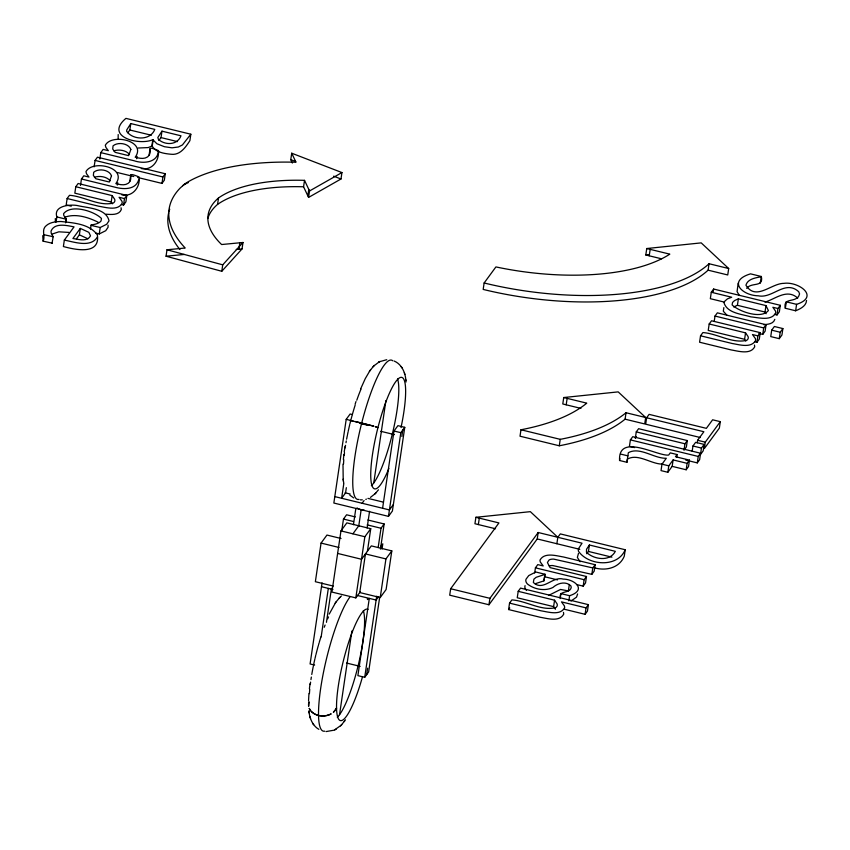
<?xml version="1.0" encoding="UTF-8"?>
<svg xmlns="http://www.w3.org/2000/svg" width="850" height="850" viewBox="0 0 850 850"><rect width="100%" height="100%" fill="white"/><g stroke="black" fill="none" stroke-linecap="round" stroke-linejoin="round"><path stroke-width="1.27" d="M308.561 700.687L308.943 693.6M342.996 464.142L343.209 479.761M746.704 288.373C751.347 281.86 763.746 287.799 761.345 276.494L750.529 273.849C727.207 280.882 742.039 295.481 758.242 295.8C772.607 298.966 785.081 279.331 798.702 291.699L799.574 293.888L798.713 296.193C794.506 302.834 782.946 297.298 785.304 308.252L795.643 310.781C800.19 308.943 806.225 306.053 806.554 300.486M55.314 218.546L55.42 221.839M343.368 459.489L343.91 454.506M309.4 688.776L310.027 683.655M42.744 235.652L43.116 241.166L52.19 243.164M344.25 451.913L345.079 446.293M43.116 241.166C45.432 236.597 41.884 231.434 44.752 227.205C48.578 222.381 55.208 221.584 60.956 221.499C73.429 222.881 89.516 223.826 97.368 234.919C100.406 255.521 74.789 249.592 63.389 246.542L64.334 240.104L74.046 226.876C66.831 225.505 54.634 222.371 51.021 231.136L51.244 233.357L53.146 236.725L52.052 243.355M56.1 222.084L56.865 216.931C53.136 205.827 69.976 204.159 77.371 205.551C87.784 208.112 106.144 208.133 109.034 220.809L106.675 224.262L100.204 227.513C81.6 223.21 96.326 226.833 101.022 221L101.469 218.45C93.936 211.023 71.166 203.883 63.601 213.679L63.771 215.433L66.204 218.992L65.631 222.849M112.412 203.798L111.201 202.034L74.832 193.163L75.788 186.724L112.147 195.596L114.58 199.123A14.673 6.152 8.4 0 1 113.379 203.023C98.908 206.688 83.853 196.212 69.488 195.309L67.129 198.518L66.183 204.956L71.241 206.189M65.684 221.754L66.204 218.992M80.506 185.428L81.451 178.999L83.799 175.801L88.984 177.066L86.509 173.719L85.967 171.647C92.448 159.407 127.681 167.354 115.844 183.621C119.839 184.577 124.461 185.842 128.169 183.324C135.044 177.714 124.302 170.882 139.113 176.981C140.484 187.202 132.536 197.094 121.954 194.937M76.404 238.882L79.369 234.844L80.325 228.406L88.846 232.337L90.514 235.843C87.274 242.176 78.349 239.307 72.909 238.51L80.325 228.406M94.127 166.844L95.083 160.416L97.442 157.197L165.282 173.751L164.337 180.189L161.978 183.398L137.657 177.469M99.854 159.056L100.799 152.617L103.147 149.419L108.332 150.684L105.857 147.337L105.315 145.265C111.796 133.025 147.029 140.972 135.192 157.239C139.188 158.196 143.809 159.46 147.518 156.942C154.392 151.343 143.65 144.5 158.461 150.599C159.428 160.607 152.097 170.818 141.302 168.566M90.429 229.128L91.141 225.08M95.806 233.102L99.248 233.952L100.204 227.513M111.201 202.034L112.147 195.596M127.829 132.749L129.848 129.997L130.804 123.558L154.785 129.402C150.418 140.877 132.844 140.165 126.671 131.346L126.735 129.944L130.804 123.558M121.369 204.521L123.537 205.041L124.483 198.602L126.841 195.394L78.147 183.504L75.788 186.724M126.841 195.394L125.896 201.833L123.537 205.041M130.783 174.951L129.699 181.571M150.131 148.569L149.048 155.199M138.178 148.017L148.155 147.581L151.863 146.104L152.809 139.666L156.899 143.756L164.401 146.71L171.998 147.815L178.362 147.008L182.442 144.936L190.836 134.215L125.917 118.373C103.796 137.009 139.899 145.786 152.809 139.666M190.836 134.215L189.89 140.654C185.576 147.284 180.157 155.423 171.041 154.254C164.337 153.574 155.986 152.511 152.203 146.189L153.159 139.751M158.461 150.599C157.877 162.892 143.119 163.901 134.109 160.746L100.799 152.617M158.907 140.484L161.022 137.594L161.978 131.166L180.986 135.798C177.374 145.361 165.144 145.435 158.429 139.432L157.856 137.456L161.978 131.166M161.978 183.398L162.924 176.97L165.282 173.751M292.368 163.041L290.774 159.651L291.72 153.212L341.944 172.561L340.988 178.999L308.582 197.413L309.527 190.974L304.523 180.349A127.681 53.561 8.4 0 0 218.514 197.965A127.681 53.561 8.4 0 0 221.616 244.534L242.994 242.484L242.038 248.923L221.786 271.277L166.048 256.211L166.993 249.773L185.204 248.019A183.611 77.021 8.4 0 1 180.253 187.988L184.843 183.844M207.804 218.524A127.681 53.561 8.4 0 1 217.568 204.404L218.514 197.965M221.786 271.277L222.732 264.839L242.994 242.484M238.871 249.22L239.827 242.781M308.582 197.413L303.567 186.788L304.523 180.349M307.838 195.84L308.784 189.401M341.041 538.496L326.953 535.054L321.066 543.086L315.361 581.708L333.285 586.086M322.065 582.856L310.091 663.967L314.638 665.082M352.41 414.556L350.136 414.003L346.205 419.358L333.848 503.041L388.471 516.364L392.402 511.009L404.759 427.327L397.928 425.659L394.007 431.014L382.596 508.268M321.172 636.831L328.323 588.391M343.761 483.862L341.626 498.27L345.557 492.915L346.332 487.677M326.453 622.317L331.479 588.274M367.423 551.225L370.749 528.7L346.842 522.867L340.956 530.899L331.925 592.057L355.821 597.879L360.241 591.855M341.753 530.666L343.464 519.074L346.598 514.792L355.364 516.928M353.451 524.673L355.725 509.224M358.689 526.437L361.165 509.703M355.821 597.879L364.852 536.733L370.749 528.7M339.533 714.68L351.889 630.997M367.104 527.999L369.569 511.264M373.756 482.938L385.921 400.541M369.293 598.389L357.882 675.633L364.714 677.301L368.634 671.946L379.663 597.316M378.165 547.549L381.013 528.243L384.158 523.961L367.88 519.987M380.439 549.111L384.158 523.961M382.022 549.058L382.797 543.809L380.832 546.486M364.714 677.301L376.688 596.19M388.471 516.364L400.828 432.682L404.759 427.327M366.679 674.624L367.625 668.185M401.848 436.443L402.794 430.004M385.932 558.918L365.447 553.924L359.741 592.546L380.226 597.539L385.932 558.918L391.818 550.885L371.333 545.891L361.526 559.258L337.631 553.424M391.818 550.885L386.112 589.507L380.226 597.539M646.754 248.529L669.8 254.15A161.989 67.947 8.4 0 1 495.911 266.921L484.128 282.986L483.183 289.425A188.827 79.209 8.4 0 0 708.103 270.173L727.738 274.964L728.694 268.526L701.207 242.877L646.754 248.529L645.798 254.968L661.481 258.793M495.529 528.764L474.938 523.738L475.883 517.299L498.929 522.931L450.659 588.742L449.703 595.181L488.962 604.764L537.242 538.942L538.188 532.504L582.027 543.203L578.521 548.664L578.319 550.981C587.903 565.505 617.408 568.257 625.228 549.748L560.309 533.906L557.823 537.296L556.867 543.734M478.348 524.577L479.304 518.139M488.962 604.764L489.919 598.326L538.188 532.504M563.731 397.534L586.776 403.155A207.368 86.976 8.4 0 1 520.965 429.771L520.019 436.209L559.279 445.783A207.368 86.976 8.4 0 0 625.09 419.178L644.714 423.959L645.671 417.52L618.184 391.882L563.731 397.534L562.785 403.973L580.922 408.393M563.476 612.383L563.731 614.146C559.343 622.274 547.453 618.439 540.207 617.27L508.598 609.556L509.543 603.117L511.902 599.898C526.267 600.812 541.322 611.288 555.794 607.622A14.673 6.152 8.4 0 0 556.994 603.723L554.561 600.196L518.202 591.324L517.246 597.763L553.616 606.634L555.433 609.269M534.671 572.985L535.426 567.832L537.784 564.612L543.192 565.93L540.228 561.882L539.962 560.161C544.34 551.99 556.293 555.826 563.529 556.994L595.138 564.708L594.192 571.136L591.834 574.356L552.744 565.548A6.619 2.773 8.4 0 0 549.217 565.941M559.279 445.783L560.235 439.344A207.368 86.976 8.4 0 0 626.036 412.739L645.671 417.52M566.196 404.802L567.141 398.363M535.192 583.737L543.926 580.869L544.999 574.26L535.808 572.018L528.742 575.588L526.023 579.211A19.508 8.181 8.4 0 0 527.425 583.992C534.331 589.443 544.903 591.462 552.946 587.467C557.749 583.089 565.654 580.911 570.86 585.831L571.242 587.361C570.159 593.916 558.854 590.038 560.278 597.444M544.999 574.26L543.926 580.869M553.616 606.634L554.561 600.196M560.214 598.559L560.979 593.417M569.319 584.481L568.374 590.92L560.532 589.454L548.834 595.319M568.852 600.876L569.617 595.722C587.265 589.974 574.674 579.148 563.21 579.094C552.404 575.949 543.352 591.844 533.354 582.505L533.896 579.169L536.138 577.309L544.882 574.43M577.617 593.959L576.523 597.125L570.913 601.12M576.768 584.588L583.185 586.149L584.131 579.711L586.489 576.502L550.12 567.63L547.411 562.551L548.909 560.171A6.619 2.773 8.4 0 1 553.701 559.109L592.779 567.917L595.138 564.708M586.744 553.743L588.444 551.438L589.39 544.999L615.336 551.331C609.811 562.041 593.714 559.47 586.447 552.277L586.553 549.217L589.39 544.999M586.489 576.502L585.533 582.941L583.185 586.149M564.23 609.216L585.097 614.316L586.043 607.878L588.402 604.658L520.561 588.104L518.202 591.324M591.834 574.356L592.779 567.917M588.402 604.658L587.446 611.097L585.097 614.316M625.09 419.178L626.036 412.739M649.219 255.797L650.165 249.369M662.798 464.068C651.653 464.557 638.042 452.912 627.396 459.138L626.939 462.294L619.565 460.498C618.035 432.278 658.091 456.684 668.674 455.047L670.268 452.88L677.078 454.538L676.696 457.109M626.939 462.294L628.352 452.699C639.848 446.377 654.33 458.777 666.326 458.256L661.98 464.174L661.034 470.613L667.834 472.271L672.169 466.363L673.126 459.924L687.119 463.335L689.477 460.126L675.484 456.705L677.078 454.538M685.759 460.084L697.287 462.889L699.635 459.68L700.591 453.241L632.751 436.688L630.392 439.896L629.436 446.335L634.557 447.589M687.321 440.566L684.962 443.785L684.006 450.224L686.364 447.004L687.321 440.566L638.616 428.687L636.257 431.896L635.311 438.334L636.48 436.73M625.228 549.748L624.282 556.187C619.352 568.183 605.572 571.189 594.203 567.736M720.301 421.664L705.277 442.149L704.331 448.587L719.355 428.103L720.301 421.664L712.629 419.794L706.361 428.347L649.113 414.375L646.627 417.764L645.681 424.192L700.379 437.548M667.834 472.271L668.78 465.832L673.126 459.924M708.103 270.173L709.059 263.734L728.694 268.526M745.811 341.062L744.6 339.299L708.231 330.427L709.187 323.988L745.546 332.86L747.979 336.388A14.673 6.152 8.4 0 1 746.778 340.287C732.317 343.953 717.251 333.476 702.897 332.573L700.538 335.793L699.582 342.221L731.191 349.934C738.448 351.114 750.327 354.939 754.715 346.811L754.46 345.058M774.456 314.341L777.006 314.957L779.354 311.748L780.311 305.309L713.639 289.043L711.28 292.251L710.334 298.69L724.359 302.111M672.169 466.363L686.173 469.774L687.119 463.335M713.267 291.614L713.639 289.043M689.477 460.126L688.532 466.554L686.173 469.774M692.187 451.148L692.952 445.995L695.629 442.34L704.14 444.412L703.184 450.851L700.506 454.506L701.452 448.067L704.14 444.412M714.244 321.204L715.009 316.062L717.357 312.842L766.062 324.732L765.117 331.16L762.758 334.379L758.912 333.444M697.223 442.85L697.606 440.279L703.874 431.726L646.627 417.764M697.287 462.889L698.232 456.45L700.591 453.241M738.161 283.199L737.077 291.667L739.404 295.502M733.688 306.935L737.407 305.299L738.363 298.86L765.967 305.596L768.389 310.569C761.281 319.398 739.202 311.674 732.105 304.927L732.562 302.419L734.634 300.507L738.363 298.86M744.6 339.299L745.546 332.86M760.219 283.167L761.345 276.494M754.779 341.785L756.936 342.316L757.892 335.877L760.251 332.658L711.546 320.779L709.187 323.988M760.251 332.658L759.294 339.097L756.936 342.316M766.116 313.724L765.011 312.035L765.967 305.596M762.758 334.379L763.704 327.941L766.062 324.732M771.694 330.151L770.748 336.589L779.248 338.661L781.936 335.006L782.882 328.567L774.382 326.496L771.694 330.151L780.204 332.233L782.882 328.567M777.006 314.957L777.952 308.518L780.311 305.309M779.248 338.661L780.204 332.233M786.452 301.559L785.304 308.252M795.643 310.781L796.588 304.342C820.335 296.576 798.182 281.233 783.934 283.358C771.279 283.231 755.979 301.378 745.918 285.207C747.724 278.821 755.639 277.854 761.175 276.728M619.565 460.498L619.894 458.405M117.289 185.077L117.778 182.782M136.637 158.695L137.126 156.411M118.182 134.544L118.15 138.624M309.017 702.058L308.667 706.286A14.333 11.294 -1.1 0 1 309.017 701.888M355.13 404.207L355.98 401.572M360.549 389.077L365.288 378.59L369.739 370.993M774.817 319.366C773.436 323.967 767.709 324.392 763.683 324.636M723.849 307.594L723.318 311.217L726.835 315.127M138.688 179.881C135.564 190.145 123.048 189.497 114.761 187.127L81.451 178.999M97.453 236.938C90.769 248.062 74.481 241.995 64.334 240.104M329.248 614.061L335.527 602.735M578.499 553.371L577.362 557.419L580.114 561.744M370.249 370.271L373.554 366.244M336.026 602.013L339.331 597.986M341.296 725.05L344.601 721.023M369.399 371.493L370.611 369.761M335.176 603.234L336.388 601.503M344.239 721.533L345.451 719.801M53.146 236.725L44.062 234.738M362.111 503.264L364.076 500.586M352.909 533.811L358.796 525.778M393.348 504.571L389.428 509.926L334.804 496.602M378.473 596.838L376.114 600.047L357.064 595.404M508.598 609.556L509.777 607.952M378.462 489.791L375.519 493.308M373.915 365.882L379.228 361.845M370.441 497.388L375.158 493.669M339.692 597.624L341.434 596.009M326.06 731.574L334.231 730.15L340.935 725.411M373.097 366.711L374.372 365.415M374.691 494.147L375.966 492.841M338.874 598.453L340.149 597.157M340.478 725.889L341.753 724.582M371.376 485.669L371.535 485.531A57.343 11.262 -76.3 0 0 392.307 434.106A57.343 11.262 -76.3 0 0 397.545 378.898M52.286 234.016L58.873 231.816L69.02 232.433M309.527 190.974L341.944 172.561M379.397 361.76L386.729 359.699M378.632 362.164L379.993 361.441M334.847 729.852L336.217 729.13M64.558 217.324C75.438 213.137 88.209 217.26 98.196 222.254M183.589 184.854L188.424 182.527M99.248 233.952L105.729 230.701L108.078 227.248L108.067 225.186M113.783 150.875C118.915 149.239 125.885 150.089 129.487 154.381M94.435 177.246C99.567 175.621 106.537 176.471 110.139 180.763M365.776 499.332L366.435 499.141M764.968 302.111C775.466 299.009 787.036 288.288 797.746 298.127M645.798 254.968L648.391 254.702M475.883 517.299L530.347 511.658L557.823 537.296M166.048 256.211L184.248 254.458M236.268 249.475L242.038 248.923M362.344 499.864L360.272 499.832M106.006 214.2C111.106 214.551 119.043 215.422 121.316 209.546L121.061 207.782M129.848 129.997L151.311 135.224M161.022 137.594L177.501 141.621M786.261 301.824L796.588 304.342M711.28 292.251L731.691 297.234L727.472 298.849L724.806 301.155L724.03 302.929C727.441 313.331 741.838 314.086 750.879 316.88C758.646 317.56 771.12 321.396 775.774 312.928L775.497 311.058L772.852 307.275L777.952 308.518M737.407 305.299L765.011 312.035M95.083 160.416L162.924 176.97M715.009 316.062L763.704 327.941M117.172 172.476L133.811 176.534M757.892 335.877L752.484 334.56L755.416 338.619L755.671 340.372C751.283 348.5 739.394 344.675 732.148 343.496L700.538 335.793M124.483 198.602L119.085 197.285L122.017 201.344L122.262 203.107C117.874 211.236 105.995 207.4 98.749 206.231L67.129 198.518M56.865 216.931L66.066 219.183M697.606 440.279L705.277 442.149M636.257 431.896L684.962 443.785M692.952 445.995L701.452 448.067M630.392 439.896L698.232 456.45M520.965 429.771L560.235 439.344M620.521 454.059L627.884 455.855M661.98 464.174L668.78 465.832M346.205 419.358L350.763 420.463M394.007 431.014L400.828 432.682M359.369 422.907L368.061 425.021M360.538 423.481L367.986 425.297M380.736 431.29L394.4 434.626M537.242 538.942L579.796 549.323M588.444 551.438L611.915 557.164M345.079 492.798L350.158 494.041M367.944 498.376L383.191 502.095M343.464 519.074L353.473 521.517M367.243 524.886L381.013 528.243M535.426 567.832L584.131 579.711M544.733 576.768L557.547 579.891M340.956 530.899L364.852 536.733M560.851 593.587L569.617 595.722M321.066 543.086L338.991 547.464M586.043 607.878L561.499 601.885L564.432 605.944L564.676 607.707C560.288 615.836 548.409 612 541.163 610.831L509.543 603.117M450.659 588.742L489.919 598.326M321.491 586.723L332.924 589.507M346.524 663.032L360.177 666.368M166.993 249.773L222.732 264.839M182.665 185.714L186.171 182.962A168.895 70.848 8.4 0 1 295.991 162.254L291.72 153.212M79.369 234.844L87.901 238.776M290.774 159.651L295.672 161.542M333.646 176.163L340.988 178.999M350.561 420.739L350.816 420.803A14.333 0.691 14.3 0 0 350.604 421.058A57.343 11.262 -76.3 0 0 349.924 423.789M394.134 361.027C401.019 363.874 404.749 371.237 405.663 378.303M353.685 497.941L349.786 495.082M318.856 729.343C312.386 725.624 309.559 717.995 308.911 710.898L308.986 711.503M367.317 598.899L367.816 599.611L367.434 599.048M401.158 366.594L401.54 367.158M401.646 367.306L402.039 367.869M312.811 723.424L313.193 723.987M313.299 724.136L313.692 724.699M404.324 372.714L404.515 373.341M404.664 373.83L404.855 374.446M309.995 716.847L310.186 717.474M310.335 717.952L310.526 718.59M343.772 483.236L343.124 479.166M405.737 378.919L406.087 382.001M405.854 379.791L405.939 380.396M343.326 480.632L343.411 481.259M309.103 712.374L309.188 712.991M392.785 360.804A71.676 14.089 -76.3 0 0 361.696 423.045L361.686 423.109A71.666 14.078 -76.3 0 0 358.976 499.386M526.479 590.431A19.508 8.181 8.4 0 1 525.077 585.65M709.059 263.734A188.827 79.209 8.4 0 1 484.128 282.986M217.568 204.404A127.681 53.561 8.4 0 1 303.567 186.788M179.934 249.539A183.611 77.021 8.4 0 1 168.651 212.904M168.959 211.671A183.611 77.021 8.4 0 1 169.713 209.249M364.267 510.159A7.172 3.007 8.4 0 1 358.434 508.736M357.478 508.183A7.172 3.007 8.4 0 1 357.085 507.886M388.886 468.435A57.343 11.262 -76.3 0 1 371.163 465.662A57.343 11.262 -76.3 0 1 396.302 380.938A57.343 11.262 -76.3 0 1 401.019 427.561M343.527 463.962A57.343 11.262 -76.3 0 1 343.793 459.733M344.218 455.186A57.343 11.262 -76.3 0 1 344.494 452.806M345.164 447.865A57.343 11.262 -76.3 0 1 345.557 445.315M345.993 442.712A57.343 11.262 -76.3 0 1 346.29 440.959M346.619 439.184A57.343 11.262 -76.3 0 1 347.31 435.614M347.491 434.711A57.343 11.262 -76.3 0 1 348.054 431.991M348.245 431.088A57.343 11.262 -76.3 0 1 349.711 424.703M350.837 420.155A57.343 11.262 -76.3 0 1 355.151 405.174M356.788 400.223A57.343 11.262 -76.3 0 1 361.038 389.045M362.557 676.547A57.343 11.262 -76.3 0 1 339.118 719.791A57.343 11.262 -76.3 0 1 344.25 657.347A57.343 11.262 -76.3 0 1 368.082 609.333M324.743 731.149A71.676 14.089 -76.3 0 1 322.596 676.887A71.676 14.089 -76.3 0 1 349.817 597.146M309.421 693.632A57.343 11.262 -76.3 0 1 309.761 689.244M310.282 684.548A57.343 11.262 -76.3 0 1 310.59 682.104M310.951 679.607A57.343 11.262 -76.3 0 1 311.344 677.057M311.769 674.454A57.343 11.262 -76.3 0 1 313.267 666.453M313.448 665.55A57.343 11.262 -76.3 0 1 314.84 659.175M315.053 658.272A57.343 11.262 -76.3 0 1 315.711 655.531M315.934 654.617A57.343 11.262 -76.3 0 1 318.314 645.596M318.569 644.714A57.343 11.262 -76.3 0 1 319.079 642.951M319.334 642.069A57.343 11.262 -76.3 0 1 320.928 636.916M324.254 627.268A57.343 11.262 -76.3 0 1 325.104 625.026M327.675 618.811A57.343 11.262 -76.3 0 1 328.525 616.919M363.322 610.64A57.343 11.262 -76.3 0 1 358.094 665.837A57.343 11.262 -76.3 0 1 337.312 717.273M351.783 420.835L351.762 420.909A14.333 0.691 14.3 0 1 353.621 421.239L351.783 420.835M373.724 426.19L373.703 426.264A14.333 0.691 14.3 0 0 370.94 425.467L354.546 421.43A14.333 0.691 14.3 0 1 369.718 425.127L373.724 426.19M375.541 426.7L375.509 426.828A14.333 0.691 14.3 0 1 377.921 427.72L375.541 426.7M111.499 175.801L109.299 182.017L95.784 178.723L93.362 175.408L93.702 172.252C98.462 168.109 109.204 169.575 111.499 175.801M130.847 149.43L128.648 155.646L115.132 152.341L112.71 149.026L113.05 145.871C117.81 141.727 128.552 143.193 130.847 149.43M336.536 708.199L333.359 712.311A14.333 11.294 -1.1 0 0 336.526 708.018L336.536 708.199M328.164 715.137L326.836 715.509A14.333 11.294 -1.1 0 1 311.663 711.801L311.238 711.365A14.333 11.082 -0.4 0 0 331.245 713.841L331.245 713.787A14.333 11.294 -1.1 0 1 328.164 715.137M309.304 708.486L309.304 708.433A14.333 11.294 -1.1 0 0 310.845 710.908A14.333 11.082 -0.4 0 1 309.315 708.486"/></g></svg>
